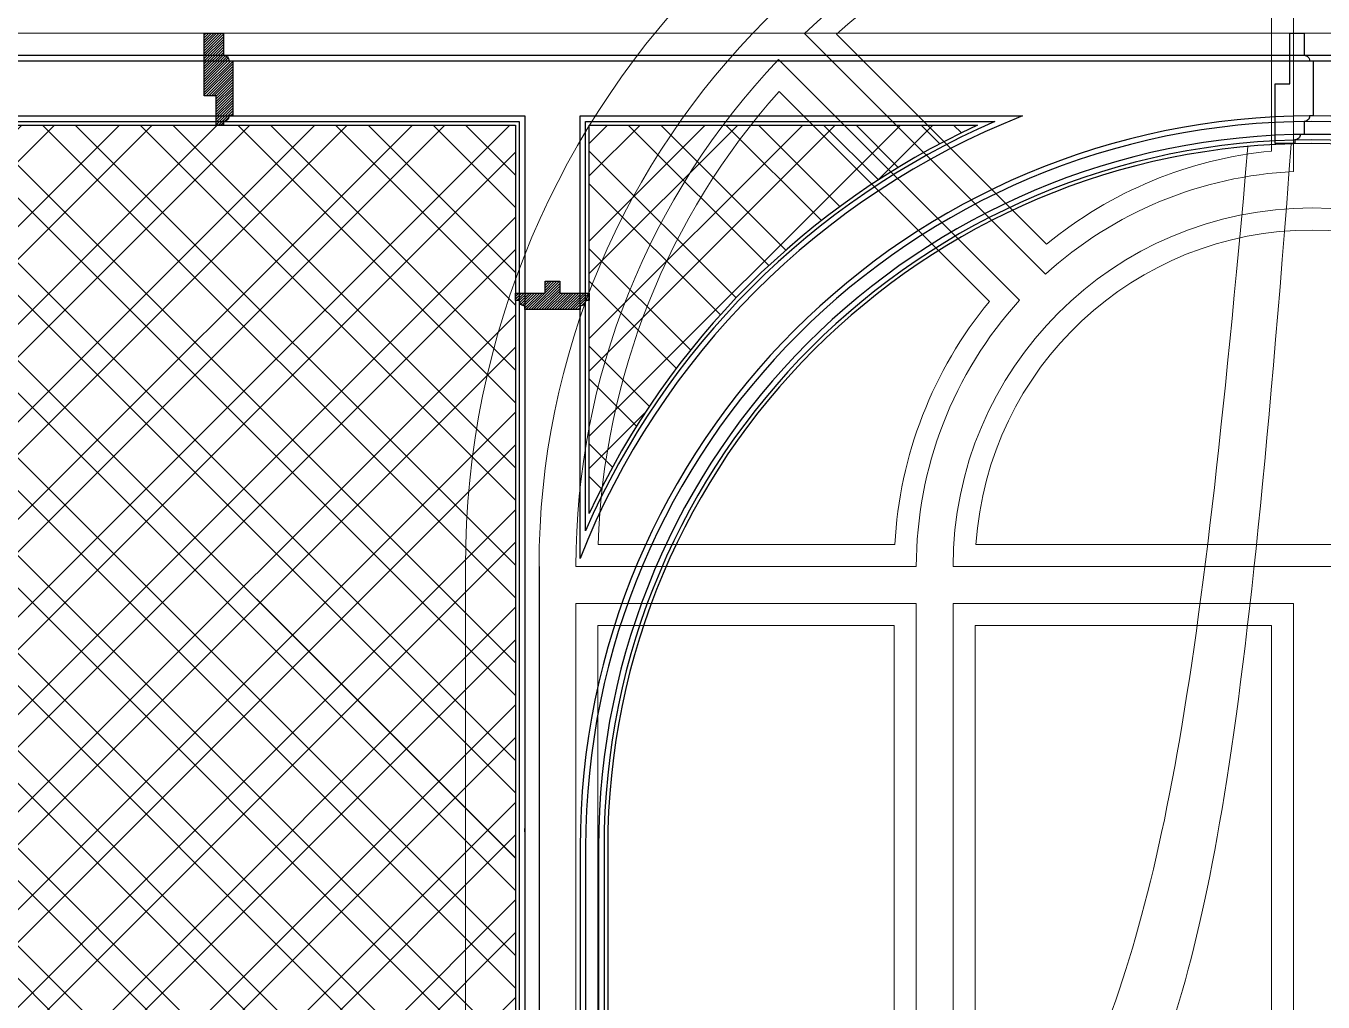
# Model space of a CAD drawing. Header units: inches. Extents: x -20583 to 399182, y -24453 to 525552.
# Drawn here: x 3704 to 5466, y 20670 to 21997 of the extents above; entities that cross this region are included whole.
import ezdxf

# ---------------------------------------------------------------- set-up
doc = ezdxf.new("R2010")
doc.units = ezdxf.units.IN
doc.header["$LTSCALE"] = 1000
doc.header["$MEASUREMENT"] = 0
for name, color, linetype in [('8', 8, 'Continuous'), ('ARCH. DIM', 1, 'Continuous'), ('Layer1', 1, 'Continuous')]:
    doc.layers.add(name, color=color, linetype=linetype)
for name, color, linetype, lineweight in [('A-GLAZ', 134, 'Continuous', 18), ('Fabric', 253, 'Continuous', 0), ('GRC', 41, 'Continuous', 0), ('Wood treillis', 111, 'Continuous', 0)]:
    doc.layers.add(name, color=color, linetype=linetype, lineweight=lineweight)
doc.layers.add('Stone-GRG', color=7, linetype='Continuous', lineweight=0, true_color=0xfff2cc)

# ---------------------------------------------------------------- blocks, each defined once
blk = doc.blocks.new('win-2100')
at = {"layer": 'A-GLAZ', "color": 8, "linetype": 'ByBlock', "lineweight": 0, "ltscale": 0.5, "elevation": 0}
for points in [[(-25, 2999.7), (-25, 2536.9, 0.174835), (-362, 2397.3), (-689.2, 2724.6, -0.185948)], [(-55, 2968.4), (-55, 2564.8, 0.148901), (-360.5, 2438.3), (-645.9, 2723.7, -0.169582)], [(-724.6, 2689.2), (-397.3, 2362, 0.186847), (-537.5, 2000), (-1000, 2000, -0.192422)], [(-723.7, 2645.9), (-438.3, 2360.5, 0.16021), (-566.7, 2030), (-969.5, 2030, -0.176224)], [(-487.5, 2000), (487.5, 2000, 1)], [(-456.5, 2030), (456.5, 2030, 0.936442)]]:
    blk.add_lwpolyline(points, format="xyb", close=True, dxfattribs=at)
blk.add_lwpolyline([(-1150, 2000), (-1150, -400)], dxfattribs=at)
for points in [[(-1000, 1950), (-537.5, 1950), (-537.5, 199.5), (-1000, 199.5)], [(-487.5, 1950), (-25, 1950), (-25, 199.5), (-487.5, 199.5)], [(-970, 1920), (-567.5, 1920), (-567.5, 229.5), (-970, 229.5)], [(-457.5, 1920), (-55, 1920), (-55, 229.5), (-457.5, 229.5)]]:
    blk.add_lwpolyline(points, close=True, dxfattribs=at)
at = {"layer": 'A-GLAZ', "color": 8, "linetype": 'ByBlock', "lineweight": 0, "ltscale": 0.5}
blk.add_arc((0, 2000, 0), 1150, 360, 180, dxfattribs=at)
at = {"layer": 'ARCH. DIM', "lineweight": 0}
blk.add_arc((0, 2000, 0), 1050, 360, 180, dxfattribs=at)
at = {"layer": 'Layer1', "elevation": 0}
blk.add_lwpolyline([(-1050, 2000), (-1050, -400), (1050, -400), (1050, 2000)], dxfattribs=at)
blk = doc.blocks.new('MAK-GF10 structrual elev A')
at = {"layer": 'A-GLAZ'}
blk.add_blockref('win-2100', (5450.7, 19262.1, 0), dxfattribs=at)
blk = doc.blocks.new('curtain elev1')
at = {"layer": 'Fabric', "lineweight": 0}
for points, knots in [([(323477.3, -7402.8, 0), (323411.7, -8278.9, 0), (323342, -8620.9, 0), (323084.8, -9075.5, 0), (322864.5, -9251.8, 0), (322695, -9247.7, 0), (322548.9, -9204.4, 0)], [407.218474, 407.218474, 407.218474, 407.218474, 756.841523, 881.937441, 1071.680382, 1265.355331, 1265.355331, 1265.355331, 1265.355331]), ([(323418.6, -7406.3, 0), (323351.1, -8168.9, 0), (323286.1, -8542.6, 0), (323012.8, -9025.7, 0), (322792.5, -9202, 0), (322622.8, -9197.9, 0), (322548.9, -9177.2, 0), (322548.9, -9177.2, 0), (322548.9, -9177.2, 0), (322548.9, -9177.2, 0)], [365.515274, 365.515274, 365.515274, 365.515274, 756.841523, 881.937441, 1071.680382, 1208.200709, 1265.782785, 1265.782785, 1265.786307, 1265.786307, 1265.786307, 1265.786307])]:
    blk.add_open_spline(points, degree=3, knots=knots, dxfattribs=at)

msp = doc.modelspace()

# ---------------------------------------------------------------- hatches: boundary and pattern name
at = {"layer": 'Stone-GRG', "lineweight": 0}
h = msp.add_hatch(dxfattribs=at)
h.set_pattern_fill('ANSI31', color=253, scale=20)
h.set_pattern_definition([(45, (-87882.7994, -12056.0664), (-1.76776695, 1.76776695), [])])
edge = h.paths.add_edge_path()
edge.add_line((3946, 21902.1), (3946, 21987.1))
edge.add_line((3946, 21987.1), (3972.1, 21987.1))
edge.add_line((3972.1, 21987.1), (3972.1, 21962.1))
edge.add_line((3972.1, 21962.1), (3972.1, 21957.1))
edge.add_arc((3972.1, 21949.6), 7.5, 0, 90, ccw=False)
edge.add_line((3979.6, 21949.6), (3984.6, 21949.6))
edge.add_line((3984.6, 21949.6), (3984.6, 21874.6))
edge.add_line((3984.6, 21874.6), (3979.6, 21874.6))
edge.add_arc((3972.1, 21874.6), 7.5, -90, 0, ccw=False)
edge.add_line((3972.1, 21867.1), (3972.1, 21862.1))
edge.add_line((3972.1, 21862.1), (3962.1, 21862.1))
edge.add_line((3962.1, 21862.1), (3962.1, 21902.1))
edge.add_line((3962.1, 21902.1), (3946, 21902.1))
h = msp.add_hatch(dxfattribs=at)
h.set_pattern_fill('ANSI31', color=253, scale=20)
edge = h.paths.add_edge_path()
edge.add_line((4428.9, 21633.9), (4468.9, 21633.9))
edge.add_line((4468.9, 21633.9), (4468.9, 21623.9))
edge.add_line((4468.9, 21623.9), (4468.9, 21623.9))
edge.add_line((4468.9, 21623.9), (4463.9, 21623.9))
edge.add_arc((4456.4, 21623.9), 7.5, -90, 0, ccw=False)
edge.add_line((4456.4, 21616.4), (4456.4, 21611.4))
edge.add_line((4456.4, 21611.4), (4381.4, 21611.4))
edge.add_line((4381.4, 21611.4), (4381.4, 21616.4))
edge.add_arc((4381.4, 21623.9), 7.5, 180, 270, ccw=False)
edge.add_line((4373.9, 21623.9), (4368.9, 21623.9))
edge.add_line((4368.9, 21623.9), (4368.9, 21633.9))
edge.add_line((4368.9, 21633.9), (4408.9, 21633.9))
edge.add_line((4408.9, 21633.9), (4408.9, 21650))
edge.add_line((4408.9, 21650), (4428.9, 21650))
edge.add_line((4428.9, 21650), (4428.9, 21633.9))
at = {"layer": 'Wood treillis', "lineweight": -2}
h = msp.add_hatch(dxfattribs=at)
h.set_pattern_fill('ANSI32', color=256, scale=250, angle=90)
h.paths.add_polyline_path([(4368.8, 21862.1), (3499.1, 21862.1), (3499, 19167.1), (4368.7, 19167.1)])
h = msp.add_hatch(dxfattribs=at)
h.set_pattern_fill('ANSI32', color=256, scale=250, angle=90)
h.paths.add_polyline_path([(3499.1, 21862.1), (4368.8, 21862.1), (4369, 19167.1), (3499.3, 19167.1)])
h = msp.add_hatch(dxfattribs=at)
h.set_pattern_fill('ANSI32', color=256, scale=250)
h.paths.add_polyline_path([(3499.1, 21862.1), (4368.8, 21862.1), (4369, 19167.1), (3499.3, 19167.1)])
h = msp.add_hatch(dxfattribs=at)
h.set_pattern_fill('ANSI32', color=256, scale=250, angle=90)
edge = h.paths.add_edge_path()
edge.add_line((4468.9, 21862.1), (4996.4, 21862.1))
edge.add_line((4468.9, 21334.3), (4468.9, 21862.1))
edge.add_arc((5450.7, 20880.4), 1081.7, 114.8307, 155.186)
h = msp.add_hatch(dxfattribs=at)
h.set_pattern_fill('ANSI32', color=256, scale=250)
edge = h.paths.add_edge_path()
edge.add_line((4468.9, 21862.1), (4996.4, 21862.1))
edge.add_line((4468.9, 21334.3), (4468.9, 21862.1))
edge.add_arc((5450.7, 20880.4), 1081.7, 114.8307, 155.186)

# ---------------------------------------------------------------- linework, layer by layer
at = {"layer": '8', "color": 2}
msp.add_line((4381.5, 20901.5, 0), (4381.5, 20906.3, 0), dxfattribs=at)
at = {"layer": 'GRC', "lineweight": 0}
msp.add_line((3377.6, 21987.1, 0), (12727.2, 21987.1, 0), dxfattribs=at)
at = {"layer": 'Wood treillis', "color": 0, "lineweight": -2, "elevation": 0}
for points in [[(3946, 21902.1), (3946, 21987.1), (3972.1, 21987.1), (3972.1, 21962.1), (3972.1, 21962.1), (3972.1, 21957.1, -0.414214), (3979.6, 21949.6), (3984.6, 21949.6), (3984.6, 21874.6), (3979.6, 21874.6, -0.414214), (3972.1, 21867.1), (3972.1, 21862.1), (3962.1, 21862.1), (3962.1, 21902.1), (3946, 21902.1)], [(4428.9, 21633.9), (4468.9, 21633.9), (4468.9, 21623.9), (4468.9, 21623.9), (4468.9, 21623.9), (4463.9, 21623.9, -0.414214), (4456.4, 21616.4), (4456.4, 21611.4), (4381.4, 21611.4), (4381.4, 21616.4, -0.414214), (4373.9, 21623.9), (4368.9, 21623.9), (4368.9, 21633.9), (4408.9, 21633.9), (4408.9, 21650), (4428.9, 21650), (4428.9, 21633.9)]]:
    msp.add_lwpolyline(points, format="xyb", dxfattribs=at)
msp.add_lwpolyline([(5400.6, 21918.3), (5420.6, 21918.3), (5420.6, 21987.1), (5439.9, 21987.1), (5439.9, 21957.1, -0.414214), (5447.4, 21949.6), (5452.4, 21949.6), (5452.4, 21874.6), (5447.4, 21874.6, -0.414214), (5439.9, 21867.1), (5439.9, 21862.1), (5439.9, 21862.1), (5439.9, 21849.6), (5434.9, 21849.6, -0.414214), (5427.4, 21842.1), (5427.4, 21837.1), (5400.6, 21837.1)], format="xyb", close=True, dxfattribs=at)
at = {"layer": 'Wood treillis', "lineweight": -2, "elevation": 0}
for points in [[(3404.1, 21957.1), (8050.7, 21957.1)], [(3411.6, 21949.6), (8050.7, 21949.6)]]:
    msp.add_lwpolyline(points, dxfattribs=at)
for points in [[(3486.6, 21874.6), (4381.3, 21874.6), (4381.5, 19154.6), (3486.8, 19154.6)], [(3494.1, 21867.1), (4373.8, 21867.1), (4374, 19162.1), (3494.3, 19162.1)], [(3499.1, 21862.1), (4368.8, 21862.1), (4369, 19167.1), (3499.3, 19167.1)]]:
    msp.add_lwpolyline(points, close=True, dxfattribs=at)
for points in [[(4456.4, 21874.6), (5057.3, 21874.6, 0.207286), (4456.4, 21273.4), (4456.4, 21874.6)], [(6444.8, 19042.1), (6444.8, 20880.4, 1), (4456.5, 20880.4), (4456.5, 19042.1)], [(6437.3, 19042.1), (6437.3, 20880.4, 1), (4464, 20880.4), (4464, 19042.1)], [(6419.8, 19042.1), (6419.8, 20880.4, 1), (4481.5, 20880.4), (4481.5, 19042.1)], [(6412.3, 19042.1), (6412.3, 20880.4, 1), (4489, 20880.4), (4489, 19042.1)], [(6407.3, 19042.1), (6407.3, 20880.4, 1), (4494, 20880.4), (4494, 19042.1)]]:
    msp.add_lwpolyline(points, format="xyb", dxfattribs=at)
for points in [[(4463.9, 21867.1), (5019.7, 21867.1, 0.189092), (4463.9, 21311)], [(4468.9, 21862.1), (4996.4, 21862.1, 0.177924), (4468.9, 21334.3)]]:
    msp.add_lwpolyline(points, format="xyb", close=True, dxfattribs=at)

# ---------------------------------------------------------------- block references
msp.add_blockref('curtain elev1', (-318054.9, 29239.4, 0))
at = {"layer": '8', "color": 2}
msp.add_blockref('MAK-GF10 structrual elev A', (0, 0), dxfattribs=at)

doc.saveas('drawing.dxf')
